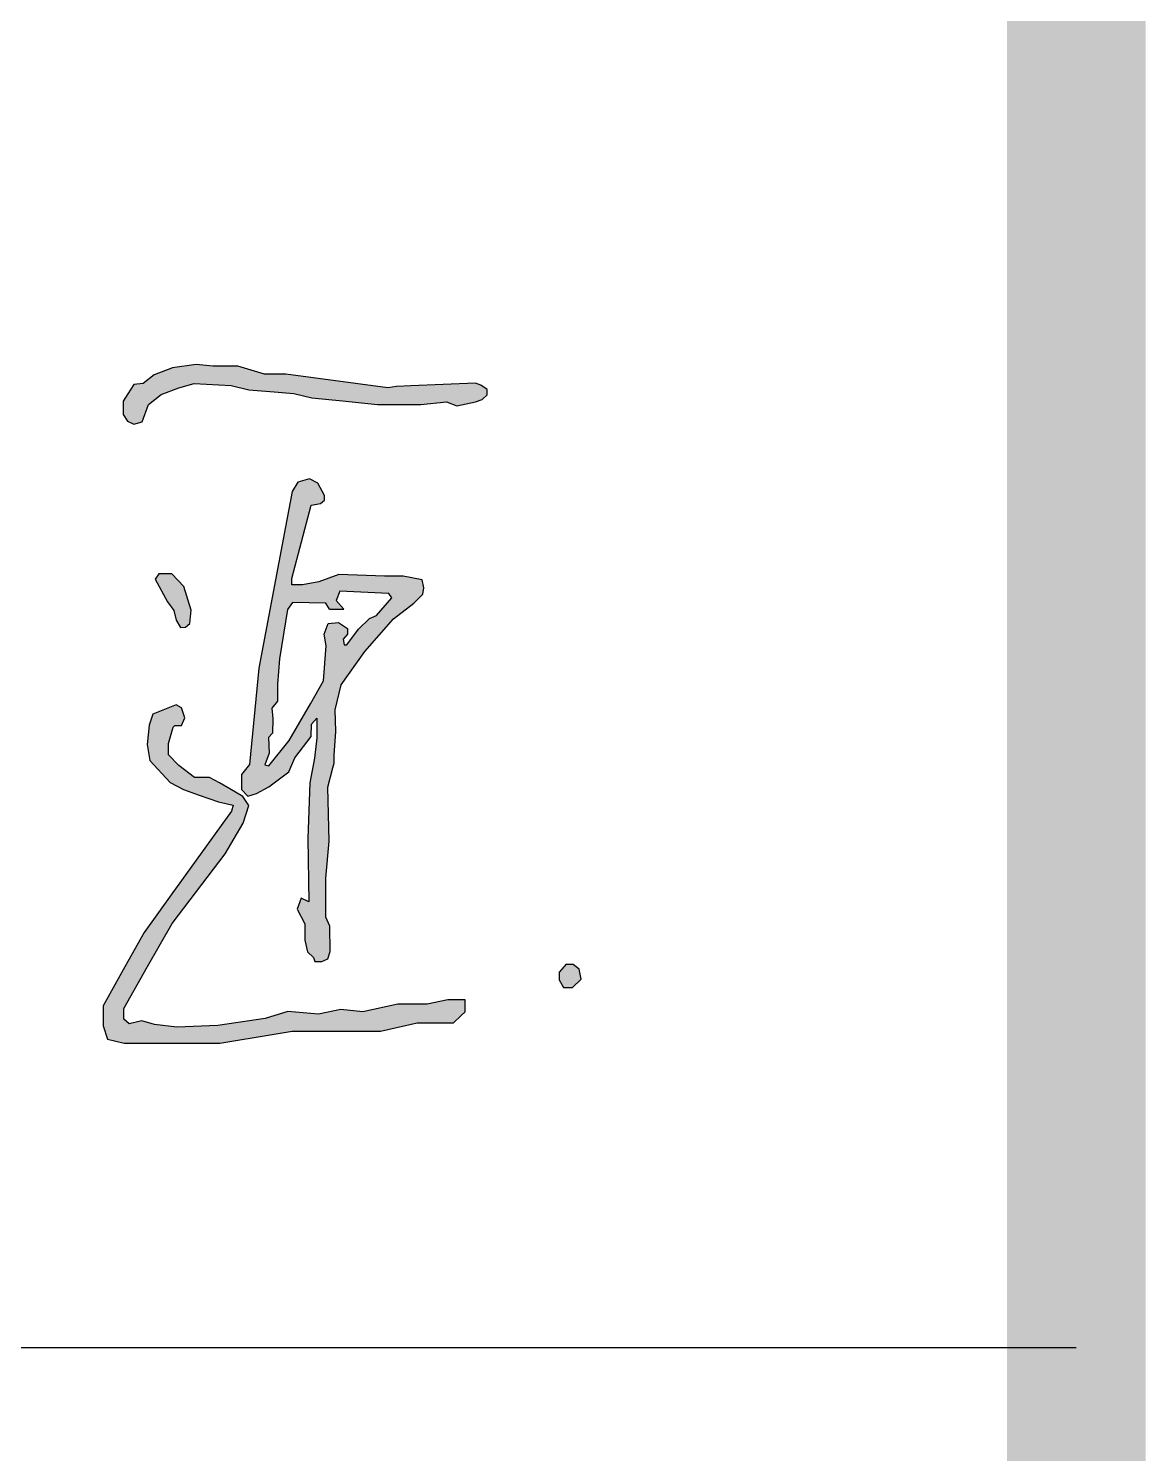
# Model space of a CAD drawing. Extents: x 33088 to 140010, y 13737 to 369010.
# Drawn here: x 90937 to 91743, y 301521 to 302550 of the extents above; entities that cross this region are included whole.
import ezdxf

# ---------------------------------------------------------------- set-up
doc = ezdxf.new("R2010")
doc.units = 0
doc.header["$LTSCALE"] = 1000
doc.header["$MEASUREMENT"] = 0
doc.layers.get('0').update_dxf_attribs({"linetype": 'CONTINUOUS'})
doc.layers.add('PUB_TITLE', color=4, linetype='CONTINUOUS')
doc.layers.add('TEL_TITLE', color=7, linetype='CONTINUOUS')

msp = doc.modelspace()

# ---------------------------------------------------------------- hatches: boundary and pattern name
h = msp.add_hatch(color=256)
h.paths.add_polyline_path([(90719, 302137.1), (90723.4, 302143.6), (90721.2, 302148.8), (90721.2, 302156.8), (90715.8, 302161.6), (90710.4, 302165.1), (90706.8, 302165.1), (90703.9, 302160), (90704.3, 302154.5), (90707.1, 302118.5), (90709.1, 302110.6), (90708, 302089.6), (90681, 302085), (90661.8, 302080.2), (90639.7, 302071.6), (90618.7, 302063.5), (90616.3, 302059.4), (90617.9, 302053.1), (90624.2, 302049.8), (90632.6, 302045.5), (90641.4, 302038.3), (90644.4, 302040.4), (90646.2, 302047.1), (90638.2, 302055.5), (90640.6, 302059.3), (90657.6, 302065.6), (90678, 302070.1), (90707, 302076.4), (90707, 302034.9), (90705.5, 302032.1), (90700.2, 302037), (90693.8, 302037), (90679.6, 302032.7), (90672.3, 302021.4), (90662.6, 302006.3), (90660.1, 301986.9), (90656.3, 301957.5), (90659.6, 301941.6), (90672.3, 301934.2), (90692, 301931.7), (90700.8, 301936), (90694.2, 301810.9), (90688.2, 301764.5), (90690.6, 301758.3), (90692.5, 301753.4), (90701.1, 301753.4), (90706.8, 301764.3), (90707.9, 301796.5), (90712.6, 301943), (90727.1, 301951.8), (90767.9, 301987), (90781.4, 302003.9), (90781.4, 302007.9), (90774.7, 302004.7), (90743.2, 301977.2), (90730.6, 301967.4), (90715.1, 301959.9), (90719.9, 302078.3), (90729.1, 302079.1), (90753.5, 302085.3), (90784.7, 302093.2), (90796.8, 302100.3), (90796.8, 302106.1), (90789, 302112.3), (90776.2, 302110.5), (90757, 302107.8), (90746.4, 302107.8), (90739.6, 302110.5), (90735.5, 302110.5), (90734.7, 302107.8), (90736.1, 302104.8), (90747, 302097.8), (90739.4, 302095), (90722.2, 302093.9), (90722.8, 302110.1)])
h.paths.add_polyline_path([(90697.8, 302024.1), (90702.5, 302021), (90704.9, 302016.3), (90701.3, 302007.8), (90701.3, 301984.8), (90702.5, 301951.1), (90692.2, 301946.5), (90688.9, 301945.1), (90679, 301946.5), (90674.2, 301949.2), (90672.8, 301955.7), (90671, 301964.6), (90673.6, 301982), (90677.7, 302002.9), (90685.8, 302019.6)], flags=16)
h.paths.add_polyline_path([(90875.4, 302184), (90868.1, 302188.2), (90856.4, 302189.7), (90825.6, 302193.7), (90810.9, 302195.6), (90803.8, 302192), (90799.4, 302184.6), (90796.3, 302175.5), (90796.3, 302163.9), (90797.9, 302155.2), (90800.9, 302148.6), (90805.7, 302147.8), (90805.7, 302158), (90805.7, 302166.6), (90809.1, 302176.5), (90816, 302180), (90844.8, 302176.8), (90865.3, 302174.6), (90872.4, 302169.6), (90878.2, 302169.6), (90882.2, 302172.9), (90880.5, 302180)])
h.paths.add_polyline_path([(90801.5, 302045.2), (90806.7, 302060.4), (90816.8, 302075.4), (90821.7, 302087.7), (90817.9, 302095.5), (90812.9, 302095.5), (90800.4, 302081.2), (90790.9, 302056.3), (90780.7, 302029.3), (90779.3, 302006.9), (90781.4, 302007.9), (90781.4, 302003.9), (90778, 301999.7), (90778.3, 301984.7), (90771.1, 301938.4), (90771.1, 301928.4), (90765.9, 301896.3), (90767.6, 301890.9), (90771.3, 301885.2), (90777, 301885.2), (90784.7, 301891.2), (90782.7, 301899.9), (90788.2, 301910.1), (90791.8, 301926.2), (90793.8, 301938.3), (90795.7, 301937), (90795.7, 301933.5), (90796.3, 301932.3), (90804.1, 301917.7), (90817.8, 301904.5), (90829.3, 301907.2), (90843.5, 301921.8), (90854.2, 301950.2), (90858.4, 301971.9), (90855.8, 302003.6), (90879.9, 302022.6), (90901.1, 302042.9), (90909, 302051.3), (90905.3, 302053.7), (90883.5, 302038.8), (90856.6, 302018.8), (90855.5, 302022.5), (90845.3, 302059.5), (90839.2, 302070.2), (90830.4, 302074.8), (90820.7, 302065.1), (90812.2, 302048.6), (90801.6, 302022.2), (90799.2, 302013.3), (90793.5, 301992.5), (90793.5, 301983.1), (90791.8, 301973.3), (90786.8, 301942), (90784.9, 301932.9), (90781.4, 301932.9), (90788.1, 301968.9), (90792.5, 302004), (90796.8, 302023.7)])
h.paths.add_polyline_path([(90813.3, 302035.5), (90819.4, 302046.8), (90825, 302057.5), (90831, 302058.2), (90837.7, 302034.9), (90842.7, 302007.9), (90813.6, 301986.9), (90801.3, 301975.8), (90800.5, 301971.1), (90799.8, 301967.1), (90796.8, 301966.9), (90799.5, 301985.1), (90802.6, 301997.9), (90804.3, 302011.6), (90807.3, 302024.2)], flags=16)
h.paths.add_polyline_path([(90841, 301990.4), (90843.1, 301989), (90843.8, 301983.8), (90843.8, 301965.4), (90841.3, 301957), (90834.6, 301934.6), (90825.5, 301921.6), (90820.7, 301920.2), (90815.9, 301920.2), (90809.9, 301933.2), (90805.3, 301943.2), (90807.8, 301955.7), (90814.1, 301966.2), (90827, 301977.8)], flags=16)
h.paths.add_polyline_path([(91056.7, 302293.4), (91083.5, 302292), (91096.1, 302288.9), (91114.4, 302287.3), (91128.7, 302286.1), (91141.7, 302283.1), (91163.9, 302280.8), (91189.1, 302278.2), (91220.4, 302278.2), (91238.9, 302280.2), (91246.3, 302277.3), (91259.7, 302280.2), (91264.5, 302281.9), (91268.1, 302285.2), (91268.1, 302289.1), (91263.7, 302292.2), (91259.8, 302293.6), (91213, 302291.7), (91202.7, 302291.3), (91196.5, 302290.2), (91123, 302300), (91107.6, 302300), (91088.2, 302305.8), (91070.3, 302305.8), (91058.3, 302307.2), (91041, 302304.6), (91027.8, 302299.6), (91020, 302293.5), (91013.3, 302292.6), (91008.9, 302285.9), (91005.4, 302280.6), (91005.4, 302271.1), (91008.6, 302266.2), (91013.3, 302264.1), (91019.2, 302265.6), (91023.8, 302278.3), (91032.9, 302285.4), (91045.6, 302290.3)])
h.paths.add_polyline_path([(91049.2, 302147), (91040.6, 302156), (91031.2, 302156), (91028.5, 302152.2), (91037.5, 302135.8), (91042, 302129.6), (91043.8, 302122.5), (91046.9, 302117.3), (91050.6, 302117.6), (91053.5, 302120.2), (91054.5, 302129.7)])
h.paths.add_polyline_path([(91141.1, 302205.6), (91148, 302206.9), (91150.7, 302209.3), (91150.8, 302212.5), (91146, 302221.4), (91140.1, 302224.5), (91131.6, 302222.2), (91127.5, 302215.4), (91103.3, 302087.9), (91096.6, 302018.5), (91091, 302011.1), (91091, 302000.4), (91095.4, 301995.5), (91101.7, 301997.5), (91110.6, 302002.3), (91125.1, 302013.2), (91129.3, 302023.2), (91141.2, 302038.6), (91141.5, 302047.6), (91145.2, 302051.8), (91145.2, 302037.6), (91143.6, 302023.1), (91140.3, 302005.3), (91138.7, 301965.1), (91139.6, 301919.4), (91134, 301921.9), (91131.1, 301914), (91136.7, 301903.5), (91136.7, 301891.7), (91138.5, 301883.2), (91142.8, 301879.2), (91143.9, 301876.2), (91148.9, 301876.2), (91153.2, 301878.1), (91154.8, 301883.4), (91154.6, 301901.7), (91151.8, 301908.2), (91151.8, 301936.3), (91154.1, 301963.1), (91153.2, 302002.1), (91156.8, 302016), (91157.7, 302019.3), (91157.7, 302025.2), (91159, 302042.3), (91158.5, 302057.9), (91162.9, 302076), (91179.9, 302099.9), (91200.6, 302123.6), (91215.2, 302134.8), (91221.7, 302141.3), (91222.5, 302145.9), (91221.3, 302151.7), (91207.7, 302154.4), (91194.2, 302154.4), (91161.1, 302155.6), (91146.8, 302150.3), (91134.9, 302148), (91127.3, 302148), (91127.3, 302152.6)])
h.paths.add_polyline_path([(91127.7, 302135.3), (91151.8, 302134.9), (91154.3, 302130.6), (91157, 302130.6), (91164.8, 302130.5), (91159.2, 302136.7), (91161.8, 302143.6), (91197.3, 302141.9), (91199.4, 302138.6), (91188.3, 302126), (91183.2, 302123.7), (91175.3, 302116), (91167, 302104.7), (91165, 302104.7), (91164.3, 302108.9), (91167.3, 302112.6), (91167.3, 302116.6), (91161, 302120.9), (91153.5, 302120.2), (91150.6, 302112.6), (91151.9, 302104.1), (91150.2, 302078.8), (91140.7, 302062.3), (91125.4, 302035.7), (91110.6, 302017.5), (91107.7, 302018.3), (91110.9, 302026.5), (91110.5, 302037.8), (91113.2, 302041.1), (91113.5, 302051.4), (91112.7, 302059), (91117, 302064.1), (91117, 302076.5), (91118.3, 302094.7), (91124.1, 302130.3)], flags=16)
h.paths.add_polyline_path([(91045.6, 302017.8), (91038.3, 302025.4), (91038.3, 302033.6), (91041.7, 302045.3), (91042.8, 302046.5), (91047.7, 302046.5), (91049.9, 302052), (91047.6, 302059.3), (91043.8, 302061.5), (91026.8, 302054.7), (91024.3, 302046.8), (91022.8, 302032.8), (91024.7, 302021.3), (91039.5, 302005.5), (91049.1, 302000.4), (91060.3, 301996.4), (91074.2, 301991.5), (91084.9, 301989.2), (91083.8, 301984.8), (91040.2, 301924.3), (91020.6, 301897.1), (91006.8, 301872.4), (90991.1, 301844.3), (90991.1, 301829.9), (90994.3, 301820.3), (91006.1, 301817.4), (91026.5, 301817.4), (91052.4, 301817.4), (91075.2, 301817.4), (91114.4, 301823.9), (91127.5, 301826), (91155.1, 301826), (91191.3, 301826), (91217.7, 301832), (91243.9, 301832), (91249.4, 301837.3), (91252.3, 301840), (91252.3, 301848.6), (91239.8, 301848.6), (91224.9, 301845.4), (91203.8, 301845.4), (91178.4, 301839.9), (91162.6, 301841.6), (91146.5, 301838.3), (91124.4, 301840.2), (91108.1, 301835.2), (91073.9, 301830.1), (91044.3, 301829), (91028.2, 301830.9), (91018.9, 301833.4), (91009.8, 301831.4), (91005.9, 301834.6), (91005.9, 301842.3), (91023.1, 301872.6), (91040.9, 301903.7), (91079.1, 301953.9), (91092.2, 301976.2), (91096.1, 301988.9), (91091.9, 301995.4), (91082.5, 302000.8), (91075, 302005.1), (91067.9, 302009.1), (91057, 302009.1)])
h.paths.add_polyline_path([(91334.7, 301870.7), (91330.3, 301874.1), (91325, 301874.1), (91320.2, 301868.5), (91320.2, 301863), (91323.4, 301857.5), (91329.7, 301857.5), (91336, 301863.5)])
h = msp.add_hatch(color=250)
h.paths.add_polyline_path([(91123, 302300), (91107.6, 302300), (91088.2, 302305.8), (91070.3, 302305.8), (91058.3, 302307.2), (91041, 302304.6), (91027.8, 302299.6), (91020, 302293.5), (91013.3, 302292.6), (91008.9, 302285.9), (91005.4, 302280.6), (91005.4, 302271.1), (91008.6, 302266.2), (91013.3, 302264.1), (91019.2, 302265.6), (91023.8, 302278.3), (91032.9, 302285.4), (91045.6, 302290.3), (91056.7, 302293.4), (91083.5, 302292), (91096.1, 302288.9), (91114.4, 302287.3), (91128.7, 302286.1), (91141.7, 302283.1), (91163.9, 302280.8), (91189.1, 302278.2), (91220.4, 302278.2), (91238.9, 302280.2), (91246.3, 302277.3), (91259.7, 302280.2), (91264.5, 302281.9), (91268.1, 302285.2), (91268.1, 302289.1), (91263.7, 302292.2), (91259.8, 302293.6), (91213, 302291.7), (91202.7, 302291.3), (91196.5, 302290.2)])
h.paths.add_polyline_path([(91148, 302206.9), (91150.7, 302209.3), (91150.8, 302212.5), (91146, 302221.4), (91140.1, 302224.5), (91131.6, 302222.2), (91127.5, 302215.4), (91103.3, 302087.9), (91096.6, 302018.5), (91091, 302011.1), (91091, 302000.4), (91095.4, 301995.5), (91101.7, 301997.5), (91110.6, 302002.3), (91125.1, 302013.2), (91129.3, 302023.2), (91141.2, 302038.6), (91141.5, 302047.6), (91145.2, 302051.8), (91145.2, 302037.6), (91143.6, 302023.1), (91140.3, 302005.3), (91138.7, 301965.1), (91139.6, 301919.4), (91134, 301921.9), (91131.1, 301914), (91136.7, 301903.5), (91136.7, 301891.7), (91138.5, 301883.2), (91142.8, 301879.2), (91143.9, 301876.2), (91148.9, 301876.2), (91153.2, 301878.1), (91154.8, 301883.4), (91154.6, 301901.7), (91151.8, 301908.2), (91151.8, 301936.3), (91154.1, 301963.1), (91153.2, 302002.1), (91156.8, 302016), (91157.7, 302019.3), (91157.7, 302025.2), (91159, 302042.3), (91158.5, 302057.9), (91162.9, 302076), (91179.9, 302099.9), (91200.6, 302123.6), (91215.2, 302134.8), (91221.7, 302141.3), (91222.5, 302145.9), (91221.3, 302151.7), (91207.7, 302154.4), (91194.2, 302154.4), (91161.1, 302155.6), (91146.8, 302150.3), (91134.9, 302148), (91127.3, 302148), (91127.3, 302152.6), (91141.1, 302205.6)])
h.paths.add_polyline_path([(91161.8, 302143.6), (91197.3, 302141.9), (91199.4, 302138.6), (91188.3, 302126), (91183.2, 302123.7), (91175.3, 302116), (91167, 302104.7), (91165, 302104.7), (91164.3, 302108.9), (91167.3, 302112.6), (91167.3, 302116.6), (91161, 302120.9), (91153.5, 302120.2), (91150.6, 302112.6), (91151.9, 302104.1), (91150.2, 302078.8), (91140.7, 302062.3), (91125.4, 302035.7), (91110.6, 302017.5), (91107.7, 302018.3), (91110.9, 302026.5), (91110.5, 302037.8), (91113.2, 302041.1), (91113.5, 302051.4), (91112.7, 302059), (91117, 302064.1), (91117, 302076.5), (91118.3, 302094.7), (91124.1, 302130.3), (91127.7, 302135.3), (91151.8, 302134.9), (91154.3, 302130.6), (91157, 302130.6), (91164.8, 302130.5), (91159.2, 302136.7)], flags=16)
h.paths.add_polyline_path([(91041.7, 302045.3), (91042.8, 302046.5), (91047.7, 302046.5), (91049.9, 302052), (91047.6, 302059.3), (91043.8, 302061.5), (91026.8, 302054.7), (91024.3, 302046.8), (91022.8, 302032.8), (91024.7, 302021.3), (91039.5, 302005.5), (91049.1, 302000.4), (91060.3, 301996.4), (91074.2, 301991.5), (91084.9, 301989.2), (91083.8, 301984.8), (91040.2, 301924.3), (91020.6, 301897.1), (91006.8, 301872.4), (90991.1, 301844.3), (90991.1, 301829.9), (90994.3, 301820.3), (91006.1, 301817.4), (91026.5, 301817.4), (91052.4, 301817.4), (91075.2, 301817.4), (91114.4, 301823.9), (91127.5, 301826), (91155.1, 301826), (91191.3, 301826), (91217.7, 301832), (91243.9, 301832), (91249.4, 301837.3), (91252.3, 301840), (91252.3, 301848.6), (91239.8, 301848.6), (91224.9, 301845.4), (91203.8, 301845.4), (91178.4, 301839.9), (91162.6, 301841.6), (91146.5, 301838.3), (91124.4, 301840.2), (91108.1, 301835.2), (91073.9, 301830.1), (91044.3, 301829), (91028.2, 301830.9), (91018.9, 301833.4), (91009.8, 301831.4), (91005.9, 301834.6), (91005.9, 301842.3), (91023.1, 301872.6), (91040.9, 301903.7), (91079.1, 301953.9), (91092.2, 301976.2), (91096.1, 301988.9), (91091.9, 301995.4), (91082.5, 302000.8), (91075, 302005.1), (91067.9, 302009.1), (91057, 302009.1), (91045.6, 302017.8), (91038.3, 302025.4), (91038.3, 302033.6)])
h.paths.add_polyline_path([(91049.2, 302147), (91040.6, 302156), (91031.2, 302156), (91028.5, 302152.2), (91037.5, 302135.8), (91042, 302129.6), (91043.8, 302122.5), (91046.9, 302117.3), (91050.6, 302117.6), (91053.5, 302120.2), (91054.5, 302129.7)])
h = msp.add_hatch(color=256)
h.paths.add_polyline_path([(91045.6, 302290.3), (91056.7, 302293.4), (91083.5, 302292), (91096.1, 302288.9), (91114.4, 302287.3), (91128.7, 302286.1), (91141.7, 302283.1), (91163.9, 302280.8), (91189.1, 302278.2), (91220.4, 302278.2), (91238.9, 302280.2), (91246.3, 302277.3), (91259.7, 302280.2), (91264.5, 302281.9), (91268.1, 302285.2), (91268.1, 302289.1), (91263.7, 302292.2), (91259.8, 302293.6), (91213, 302291.7), (91202.7, 302291.3), (91196.5, 302290.2), (91123, 302300), (91107.6, 302300), (91088.2, 302305.8), (91070.3, 302305.8), (91058.3, 302307.2), (91041, 302304.6), (91027.8, 302299.6), (91020, 302293.5), (91013.3, 302292.6), (91008.9, 302285.9), (91005.4, 302280.6), (91005.4, 302271.1), (91008.6, 302266.2), (91013.3, 302264.1), (91019.2, 302265.6), (91023.8, 302278.3), (91032.9, 302285.4)])
h.paths.add_polyline_path([(91049.2, 302147), (91040.6, 302156), (91031.2, 302156), (91028.5, 302152.2), (91037.5, 302135.8), (91042, 302129.6), (91043.8, 302122.5), (91046.9, 302117.3), (91050.6, 302117.6), (91053.5, 302120.2), (91054.5, 302129.7)])
h.paths.add_polyline_path([(91141.1, 302205.6), (91148, 302206.9), (91150.7, 302209.3), (91150.8, 302212.5), (91146, 302221.4), (91140.1, 302224.5), (91131.6, 302222.2), (91127.5, 302215.4), (91103.3, 302087.9), (91096.6, 302018.5), (91091, 302011.1), (91091, 302000.4), (91095.4, 301995.5), (91101.7, 301997.5), (91110.6, 302002.3), (91125.1, 302013.2), (91129.3, 302023.2), (91141.2, 302038.6), (91141.5, 302047.6), (91145.2, 302051.8), (91145.2, 302037.6), (91143.6, 302023.1), (91140.3, 302005.3), (91138.7, 301965.1), (91139.6, 301919.4), (91134, 301921.9), (91131.1, 301914), (91136.7, 301903.5), (91136.7, 301891.7), (91138.5, 301883.2), (91142.8, 301879.2), (91143.9, 301876.2), (91148.9, 301876.2), (91153.2, 301878.1), (91154.8, 301883.4), (91154.6, 301901.7), (91151.8, 301908.2), (91151.8, 301936.3), (91154.1, 301963.1), (91153.2, 302002.1), (91156.8, 302016), (91157.7, 302019.3), (91157.7, 302025.2), (91159, 302042.3), (91158.5, 302057.9), (91162.9, 302076), (91179.9, 302099.9), (91200.6, 302123.6), (91215.2, 302134.8), (91221.7, 302141.3), (91222.5, 302145.9), (91221.3, 302151.7), (91207.7, 302154.4), (91194.2, 302154.4), (91161.1, 302155.6), (91146.8, 302150.3), (91134.9, 302148), (91127.3, 302148), (91127.3, 302152.6)])
h.paths.add_polyline_path([(91127.7, 302135.3), (91151.8, 302134.9), (91154.3, 302130.6), (91157, 302130.6), (91164.8, 302130.5), (91159.2, 302136.7), (91161.8, 302143.6), (91197.3, 302141.9), (91199.4, 302138.6), (91188.3, 302126), (91183.2, 302123.7), (91175.3, 302116), (91167, 302104.7), (91165, 302104.7), (91164.3, 302108.9), (91167.3, 302112.6), (91167.3, 302116.6), (91161, 302120.9), (91153.5, 302120.2), (91150.6, 302112.6), (91151.9, 302104.1), (91150.2, 302078.8), (91140.7, 302062.3), (91125.4, 302035.7), (91110.6, 302017.5), (91107.7, 302018.3), (91110.9, 302026.5), (91110.5, 302037.8), (91113.2, 302041.1), (91113.5, 302051.4), (91112.7, 302059), (91117, 302064.1), (91117, 302076.5), (91118.3, 302094.7), (91124.1, 302130.3)], flags=16)
h.paths.add_polyline_path([(91038.3, 302033.6), (91041.7, 302045.3), (91042.8, 302046.5), (91047.7, 302046.5), (91049.9, 302052), (91047.6, 302059.3), (91043.8, 302061.5), (91026.8, 302054.7), (91024.3, 302046.8), (91022.8, 302032.8), (91024.7, 302021.3), (91039.5, 302005.5), (91049.1, 302000.4), (91060.3, 301996.4), (91074.2, 301991.5), (91084.9, 301989.2), (91083.8, 301984.8), (91040.2, 301924.3), (91020.6, 301897.1), (91006.8, 301872.4), (90991.1, 301844.3), (90991.1, 301829.9), (90994.3, 301820.3), (91006.1, 301817.4), (91026.5, 301817.4), (91052.4, 301817.4), (91075.2, 301817.4), (91114.4, 301823.9), (91127.5, 301826), (91155.1, 301826), (91191.3, 301826), (91217.7, 301832), (91243.9, 301832), (91249.4, 301837.3), (91252.3, 301840), (91252.3, 301848.6), (91239.8, 301848.6), (91224.9, 301845.4), (91203.8, 301845.4), (91178.4, 301839.9), (91162.6, 301841.6), (91146.5, 301838.3), (91124.4, 301840.2), (91108.1, 301835.2), (91073.9, 301830.1), (91044.3, 301829), (91028.2, 301830.9), (91018.9, 301833.4), (91009.8, 301831.4), (91005.9, 301834.6), (91005.9, 301842.3), (91023.1, 301872.6), (91040.9, 301903.7), (91079.1, 301953.9), (91092.2, 301976.2), (91096.1, 301988.9), (91091.9, 301995.4), (91082.5, 302000.8), (91075, 302005.1), (91067.9, 302009.1), (91057, 302009.1), (91045.6, 302017.8), (91038.3, 302025.4)])
for color, points in [(250, [(91334.7, 301870.7), (91330.3, 301874.1), (91325, 301874.1), (91320.2, 301868.5), (91320.2, 301863), (91323.4, 301857.5), (91329.7, 301857.5), (91336, 301863.5)]), (256, [(91330.3, 301874.1), (91325, 301874.1), (91320.2, 301868.5), (91320.2, 301863), (91323.4, 301857.5), (91329.7, 301857.5), (91336, 301863.5), (91334.7, 301870.7)])]:
    msp.add_hatch(color=color).paths.add_polyline_path(points)

# ---------------------------------------------------------------- linework, layer by layer
for p, q in [((91041, 302304.6), (91027.8, 302299.6)), ((91058.3, 302307.2), (91041, 302304.6)), ((91070.3, 302305.8), (91058.3, 302307.2)), ((91088.2, 302305.8), (91070.3, 302305.8)), ((91107.6, 302300), (91088.2, 302305.8)), ((91027.8, 302299.6), (91020, 302293.5)), ((91123, 302300), (91107.6, 302300)), ((91196.5, 302290.2), (91123, 302300)), ((91008.9, 302285.9), (91005.4, 302280.6)), ((91013.3, 302292.6), (91008.9, 302285.9)), ((91020, 302293.5), (91013.3, 302292.6)), ((91023.8, 302278.3), (91032.9, 302285.4)), ((91032.9, 302285.4), (91045.6, 302290.3)), ((91045.6, 302290.3), (91056.7, 302293.4)), ((91056.7, 302293.4), (91083.5, 302292)), ((91083.5, 302292), (91096.1, 302288.9)), ((91096.1, 302288.9), (91114.4, 302287.3)), ((91114.4, 302287.3), (91128.7, 302286.1)), ((91128.7, 302286.1), (91141.7, 302283.1)), ((91202.7, 302291.3), (91196.5, 302290.2)), ((91213, 302291.7), (91202.7, 302291.3)), ((91259.8, 302293.6), (91213, 302291.7)), ((91263.7, 302292.2), (91259.8, 302293.6)), ((91268.1, 302289.1), (91263.7, 302292.2)), ((91264.5, 302281.9), (91268.1, 302285.2)), ((91268.1, 302285.2), (91268.1, 302289.1)), ((91005.4, 302280.6), (91005.4, 302271.1)), ((91019.2, 302265.6), (91023.8, 302278.3)), ((91141.7, 302283.1), (91163.9, 302280.8)), ((91163.9, 302280.8), (91189.1, 302278.2)), ((91189.1, 302278.2), (91220.4, 302278.2)), ((91220.4, 302278.2), (91238.9, 302280.2)), ((91238.9, 302280.2), (91246.3, 302277.3)), ((91246.3, 302277.3), (91259.7, 302280.2)), ((91259.7, 302280.2), (91264.5, 302281.9)), ((91005.4, 302271.1), (91008.6, 302266.2)), ((91008.6, 302266.2), (91013.3, 302264.1)), ((91013.3, 302264.1), (91019.2, 302265.6)), ((91131.6, 302222.2), (91127.5, 302215.4)), ((91140.1, 302224.5), (91131.6, 302222.2)), ((91146, 302221.4), (91140.1, 302224.5)), ((91127.5, 302215.4), (91103.3, 302087.9)), ((91150.8, 302212.5), (91146, 302221.4)), ((91150.7, 302209.3), (91150.8, 302212.5)), ((91127.3, 302152.6), (91141.1, 302205.6)), ((91141.1, 302205.6), (91148, 302206.9)), ((91148, 302206.9), (91150.7, 302209.3)), ((91031.2, 302156), (91028.5, 302152.2)), ((91028.5, 302152.2), (91037.5, 302135.8)), ((91040.6, 302156), (91031.2, 302156)), ((91049.2, 302147), (91040.6, 302156)), ((91127.3, 302148), (91127.3, 302152.6)), ((91146.8, 302150.3), (91134.9, 302148)), ((91161.1, 302155.6), (91146.8, 302150.3)), ((91194.2, 302154.4), (91161.1, 302155.6)), ((91207.7, 302154.4), (91194.2, 302154.4)), ((91221.3, 302151.7), (91207.7, 302154.4)), ((91222.5, 302145.9), (91221.3, 302151.7)), ((91054.5, 302129.7), (91049.2, 302147)), ((91134.9, 302148), (91127.3, 302148)), ((91161.8, 302143.6), (91159.2, 302136.7)), ((91197.3, 302141.9), (91161.8, 302143.6)), ((91199.4, 302138.6), (91197.3, 302141.9)), ((91215.2, 302134.8), (91221.7, 302141.3)), ((91221.7, 302141.3), (91222.5, 302145.9)), ((91037.5, 302135.8), (91042, 302129.6)), ((91042, 302129.6), (91043.8, 302122.5)), ((91053.5, 302120.2), (91054.5, 302129.7)), ((91124.1, 302130.3), (91118.3, 302094.7)), ((91127.7, 302135.3), (91124.1, 302130.3)), ((91151.8, 302134.9), (91127.7, 302135.3)), ((91154.3, 302130.6), (91151.8, 302134.9)), ((91154.3, 302130.6), (91157, 302130.6)), ((91157, 302130.6), (91164.8, 302130.5)), ((91164.8, 302130.5), (91159.2, 302136.7)), ((91188.3, 302126), (91199.4, 302138.6)), ((91200.6, 302123.6), (91215.2, 302134.8)), ((91043.8, 302122.5), (91046.9, 302117.3)), ((91050.6, 302117.6), (91053.5, 302120.2)), ((91150.6, 302112.6), (91153.5, 302120.2)), ((91153.5, 302120.2), (91161, 302120.9)), ((91161, 302120.9), (91167.3, 302116.6)), ((91175.3, 302116), (91183.2, 302123.7)), ((91179.9, 302099.9), (91200.6, 302123.6)), ((91183.2, 302123.7), (91188.3, 302126)), ((91046.9, 302117.3), (91050.6, 302117.6)), ((91151.9, 302104.1), (91150.6, 302112.6)), ((91167.3, 302112.6), (91164.3, 302108.9)), ((91167, 302104.7), (91175.3, 302116)), ((91167.3, 302116.6), (91167.3, 302112.6)), ((91150.2, 302078.8), (91151.9, 302104.1)), ((91162.9, 302076), (91179.9, 302099.9)), ((91164.3, 302108.9), (91165, 302104.7)), ((91165, 302104.7), (91167, 302104.7)), ((91118.3, 302094.7), (91117, 302076.5)), ((91103.3, 302087.9), (91096.6, 302018.5)), ((91140.7, 302062.3), (91150.2, 302078.8)), ((91117, 302076.5), (91117, 302064.1)), ((91158.5, 302057.9), (91162.9, 302076)), ((91043.8, 302061.5), (91026.8, 302054.7)), ((91047.6, 302059.3), (91043.8, 302061.5)), ((91049.9, 302052), (91047.6, 302059.3)), ((91117, 302064.1), (91112.7, 302059)), ((91112.7, 302059), (91113.5, 302051.4)), ((91125.4, 302035.7), (91140.7, 302062.3)), ((91159, 302042.3), (91158.5, 302057.9)), ((91026.8, 302054.7), (91024.3, 302046.8)), ((91047.7, 302046.5), (91049.9, 302052)), ((91113.5, 302051.4), (91113.2, 302041.1)), ((91141.2, 302038.6), (91141.5, 302047.6)), ((91141.5, 302047.6), (91145.2, 302051.8)), ((91145.2, 302051.8), (91145.2, 302037.6)), ((91024.3, 302046.8), (91022.8, 302032.8)), ((91038.3, 302033.6), (91041.7, 302045.3)), ((91041.7, 302045.3), (91042.8, 302046.5)), ((91042.8, 302046.5), (91047.7, 302046.5)), ((91113.2, 302041.1), (91110.5, 302037.8)), ((91110.5, 302037.8), (91110.9, 302026.5)), ((91129.3, 302023.2), (91141.2, 302038.6)), ((91145.2, 302037.6), (91143.6, 302023.1)), ((91157.7, 302025.2), (91159, 302042.3)), ((91022.8, 302032.8), (91024.7, 302021.3)), ((91038.3, 302025.4), (91038.3, 302033.6)), ((91110.6, 302017.5), (91125.4, 302035.7)), ((91024.7, 302021.3), (91039.5, 302005.5)), ((91045.6, 302017.8), (91038.3, 302025.4)), ((91057, 302009.1), (91045.6, 302017.8)), ((91096.6, 302018.5), (91091, 302011.1)), ((91110.9, 302026.5), (91107.7, 302018.3)), ((91107.7, 302018.3), (91110.6, 302017.5)), ((91125.1, 302013.2), (91129.3, 302023.2)), ((91143.6, 302023.1), (91140.3, 302005.3)), ((91156.8, 302016), (91157.7, 302019.3)), ((91157.7, 302019.3), (91157.7, 302025.2)), ((91067.9, 302009.1), (91057, 302009.1)), ((91075, 302005.1), (91067.9, 302009.1)), ((91091, 302011.1), (91091, 302000.4)), ((91110.6, 302002.3), (91125.1, 302013.2)), ((91153.2, 302002.1), (91156.8, 302016)), ((91039.5, 302005.5), (91049.1, 302000.4)), ((91049.1, 302000.4), (91060.3, 301996.4)), ((91060.3, 301996.4), (91074.2, 301991.5)), ((91082.5, 302000.8), (91075, 302005.1)), ((91091.9, 301995.4), (91082.5, 302000.8)), ((91091, 302000.4), (91095.4, 301995.5)), ((91095.4, 301995.5), (91101.7, 301997.5)), ((91101.7, 301997.5), (91110.6, 302002.3)), ((91140.3, 302005.3), (91138.7, 301965.1)), ((91154.1, 301963.1), (91153.2, 302002.1)), ((91074.2, 301991.5), (91084.9, 301989.2)), ((91084.9, 301989.2), (91083.8, 301984.8)), ((91096.1, 301988.9), (91091.9, 301995.4)), ((91092.2, 301976.2), (91096.1, 301988.9)), ((91083.8, 301984.8), (91040.2, 301924.3)), ((91079.1, 301953.9), (91092.2, 301976.2)), ((91138.7, 301965.1), (91139.6, 301919.4)), ((91151.8, 301936.3), (91154.1, 301963.1)), ((91040.9, 301903.7), (91079.1, 301953.9)), ((91151.8, 301908.2), (91151.8, 301936.3)), ((91040.2, 301924.3), (91020.6, 301897.1)), ((91134, 301921.9), (91131.1, 301914)), ((91131.1, 301914), (91136.7, 301903.5)), ((91139.6, 301919.4), (91134, 301921.9)), ((91023.1, 301872.6), (91040.9, 301903.7)), ((91136.7, 301903.5), (91136.7, 301891.7)), ((91154.6, 301901.7), (91151.8, 301908.2)), ((91020.6, 301897.1), (91006.8, 301872.4)), ((91154.8, 301883.4), (91154.6, 301901.7)), ((91136.7, 301891.7), (91138.5, 301883.2)), ((91138.5, 301883.2), (91142.8, 301879.2)), ((91153.2, 301878.1), (91154.8, 301883.4)), ((91005.9, 301842.3), (91023.1, 301872.6)), ((91142.8, 301879.2), (91143.9, 301876.2)), ((91143.9, 301876.2), (91148.9, 301876.2)), ((91148.9, 301876.2), (91153.2, 301878.1)), ((91325.5, 301874.6), (91320.2, 301868.5)), ((91330.3, 301874.1), (91325, 301874.1)), ((91334.7, 301870.7), (91330.3, 301874.1)), ((91006.8, 301872.4), (90991.1, 301844.3)), ((91320.2, 301868.5), (91320.2, 301863)), ((91320.2, 301863), (91323.4, 301857.5)), ((91329.7, 301857.5), (91336, 301863.5)), ((91336, 301863.5), (91334.7, 301870.7)), ((91323.4, 301857.5), (91329.7, 301857.5)), ((90991.1, 301844.3), (90991.1, 301829.9)), ((91005.9, 301834.6), (91005.9, 301842.3)), ((91203.8, 301845.4), (91178.4, 301839.9)), ((91224.9, 301845.4), (91203.8, 301845.4)), ((91239.8, 301848.6), (91224.9, 301845.4)), ((91252.3, 301848.6), (91239.8, 301848.6)), ((91252.3, 301840), (91252.3, 301848.6)), ((91009.8, 301831.4), (91005.9, 301834.6)), ((91018.9, 301833.4), (91009.8, 301831.4)), ((91028.2, 301830.9), (91018.9, 301833.4)), ((91108.1, 301835.2), (91073.9, 301830.1)), ((91124.4, 301840.2), (91108.1, 301835.2)), ((91146.5, 301838.3), (91124.4, 301840.2)), ((91162.6, 301841.6), (91146.5, 301838.3)), ((91178.4, 301839.9), (91162.6, 301841.6)), ((91191.3, 301826), (91217.7, 301832)), ((91217.7, 301832), (91243.9, 301832)), ((91243.9, 301832), (91249.4, 301837.3)), ((91249.4, 301837.3), (91252.3, 301840)), ((90991.1, 301829.9), (90994.3, 301820.3)), ((91044.3, 301829), (91028.2, 301830.9)), ((91073.9, 301830.1), (91044.3, 301829)), ((91075.2, 301817.4), (91114.4, 301823.9)), ((91114.4, 301823.9), (91127.5, 301826)), ((91127.5, 301826), (91155.1, 301826)), ((91155.1, 301826), (91191.3, 301826)), ((90994.3, 301820.3), (91006.1, 301817.4)), ((91006.1, 301817.4), (91026.5, 301817.4)), ((91026.5, 301817.4), (91052.4, 301817.4)), ((91052.4, 301817.4), (91075.2, 301817.4))]:
    msp.add_line(p, q)
at = {"layer": 'PUB_TITLE', "color": 4}
msp.add_line((86193.4, 301597.8), (91693.4, 301597.8), dxfattribs=at)
at = {"layer": 'TEL_TITLE', "const_width": 100}
msp.add_lwpolyline([(35793.4, 281333.7), (91693.4, 281333.7), (91693.4, 321333.7), (35793.4, 321333.7)], close=True, dxfattribs=at)

doc.saveas('drawing.dxf')
